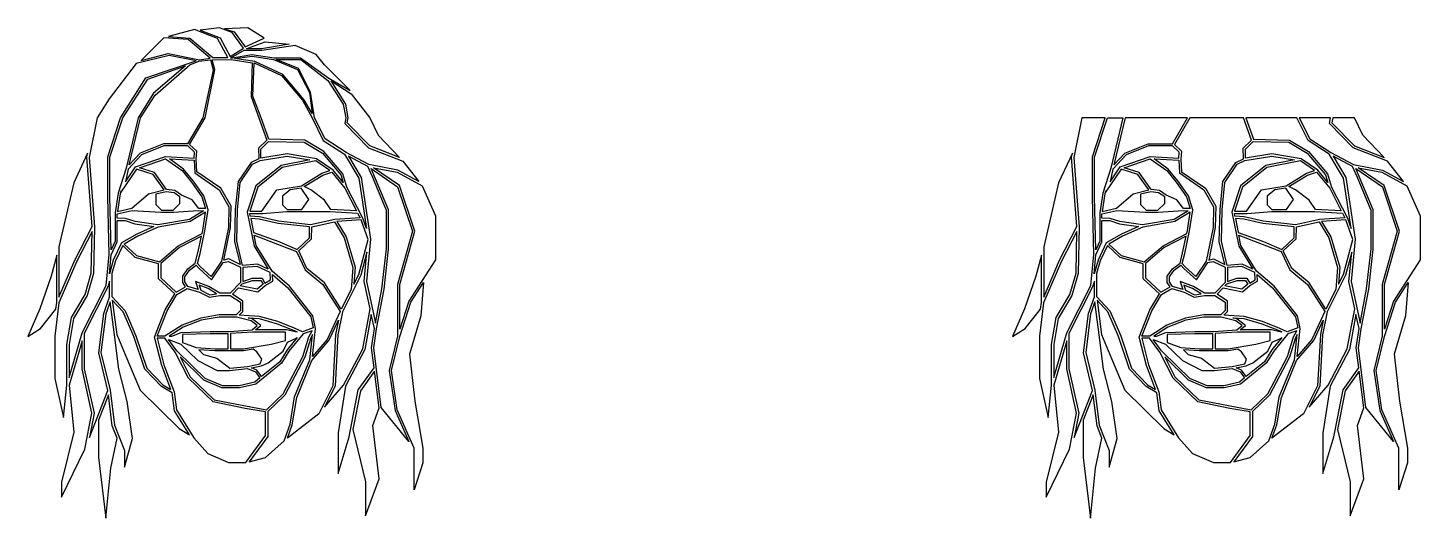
# Model space of a CAD drawing. Header units: inches. Extents: x 2353 to 7560, y 2047 to 3875.
# Drawn here: x 2353 to 4295, y 2057 to 2741 of the extents above; entities that cross this region are included whole.
import ezdxf

# ---------------------------------------------------------------- set-up
doc = ezdxf.new("R2010")
doc.units = ezdxf.units.IN
doc.header["$MEASUREMENT"] = 0
for name, color, linetype in [('Layer1', 2, 'Continuous'), ('Layer2', 3, 'Continuous'), ('Layer3', 4, 'Continuous'), ('Layer4', 5, 'Continuous'), ('offsets', 1, 'Continuous')]:
    doc.layers.add(name, color=color, linetype=linetype)

msp = doc.modelspace()

# ---------------------------------------------------------------- linework, layer by layer
at = {"layer": 'Layer1'}
for points in [[(3790.2, 2335.7), (3784.1, 2299), (3784.1, 2253.3), (3802.2, 2315.7), (3835.7, 2381.5), (3839.8, 2424.6), (3837.9, 2505.4), (3837.9, 2561.1), (3855.9, 2615.2), (3823.3, 2615.2), (3811.8, 2560.1), (3819.4, 2463.4), (3818.1, 2398.3), (3809.2, 2367.5)], [(3883.6, 2615.2), (3867.8, 2550), (3883, 2566.2), (3915.6, 2579.3), (3949.4, 2579.3), (3970.4, 2615.2)], [(4126.4, 2615.2), (4141.1, 2586), (4170.3, 2567.1), (4202.3, 2550.2), (4242.5, 2542.6), (4272.1, 2526.5), (4249.7, 2555), (4201.7, 2573.5), (4168.6, 2607.6), (4170.2, 2615.2)], [(3958.3, 2556.1), (3959.4, 2538.5), (3993.1, 2515.1), (4007, 2491.3), (4006.2, 2462.6), (3996.7, 2415.5), (3982.3, 2394.1), (3967.5, 2407.5), (3963.2, 2412.2), (3966.7, 2426.3), (3973.5, 2457.8), (3977.8, 2487.1), (3971.8, 2506.5), (3957.1, 2527.4), (3943.7, 2543.9), (3923.9, 2558.1)], [(3919.3, 2512.3), (3905, 2508.9), (3905, 2494.5), (3912.8, 2486.7), (3929, 2486.7), (3938.7, 2496), (3938.7, 2505.1), (3930.3, 2510.9)], [(4053.8, 2481.9), (4087.7, 2484.5), (4109.4, 2484.5), (4148.2, 2484.5), (4186.6, 2482.5), (4189.9, 2475.9), (4154.9, 2473.8), (4121, 2466.2), (4076.2, 2471.1), (4049.8, 2477.2), (4036.8, 2478.1), (4036, 2481.9)], [(4101.2, 2428.8), (4113.4, 2403.4), (4138.1, 2383), (4162, 2345.2), (4143.9, 2306.3), (4123.4, 2282.4), (4127.7, 2321.4), (4124.1, 2339.1), (4091.4, 2380.6), (4067, 2401.5), (4044.9, 2437.4), (4042, 2451.7)], [(3843.7, 2398.4), (3843.7, 2366), (3862.1, 2346.4), (3877.3, 2311.5), (3892.3, 2266.3), (3914.6, 2242.9), (3926, 2236.4), (3913.2, 2269.9), (3903.1, 2309.5), (3918.2, 2347.7), (3931.3, 2369.8), (3908.8, 2390.8), (3908.8, 2411.7), (3876.4, 2420.4), (3858.8, 2437.1), (3848.6, 2415.7)], [(4022.8, 2381), (4025.6, 2383.8), (4039.8, 2388.7), (4051.6, 2388.7), (4054.7, 2383.2), (4046.5, 2376.3)], [(4205.6, 2341.3), (4196.5, 2292.1), (4169.5, 2241.2), (4159.3, 2175.9), (4159.3, 2119.2), (4174.8, 2170.4), (4187.5, 2236), (4209.5, 2266.5), (4206, 2294.5), (4209.9, 2321.5)], [(4009, 2314.4), (4009, 2293.4), (4027.2, 2293.4), (4066, 2299.8), (4086.1, 2305), (4086.1, 2316.4), (4040, 2316.4)], [(3784.1, 2242.3), (3790.5, 2176.9), (3773.5, 2107.1), (3773.5, 2086.1), (3805.8, 2153.3), (3815.9, 2203.3), (3802.1, 2265.1), (3802.1, 2304.3)], [(3922.7, 2306.1), (3939.9, 2299.5), (3963.7, 2276.8), (3990.5, 2263.2), (4008, 2263.2), (4033, 2265.6), (4044.1, 2261), (4050, 2252.7), (4043, 2246.7), (4021.3, 2241.7), (3997.8, 2241.7), (3973.8, 2252), (3956.1, 2269), (3934.3, 2290.6)]]:
    msp.add_lwpolyline(points, close=True, dxfattribs=at)
at = {"layer": 'Layer2'}
for points in [[(3840.9, 2560.6), (3859.1, 2615.2), (3880.4, 2615.2), (3863.4, 2545.1), (3852.3, 2510.2), (3848.1, 2483.1), (3848.1, 2443.2), (3842.7, 2431.3), (3840.9, 2505.4)], [(4051.8, 2615.2), (4062.5, 2585.5), (4112.9, 2584.2), (4139.5, 2568.3), (4165.7, 2537.4), (4171.6, 2518.5), (4193.8, 2475.2), (4199.1, 2460.8), (4188.4, 2531.2), (4168.4, 2564.6), (4138.7, 2583.9), (4123, 2615.2)], [(3958.4, 2559.2), (3959.1, 2567.7), (3949.7, 2576.3), (3916.2, 2576.3), (3884.8, 2563.6), (3866.3, 2543.9), (3862.5, 2526.3), (3876.5, 2546.9), (3918.4, 2561.6)], [(4036.3, 2485), (4052.9, 2485), (4073.8, 2514.9), (4108.1, 2520.7), (4136.6, 2538.1), (4147.7, 2541.8), (4128.1, 2555.3), (4081.1, 2546.1), (4047.2, 2518.9)], [(4205.3, 2544.5), (4242.4, 2519.2), (4263.1, 2457.3), (4242.2, 2383.1), (4242.2, 2311), (4230.5, 2263.1), (4238.7, 2207.3), (4258, 2164.1), (4219.5, 2211.3), (4209.1, 2294.5), (4213, 2321.3), (4223.6, 2376.6), (4229.8, 2432.3), (4229.8, 2486.9)], [(3851.2, 2481.7), (3872.1, 2486.2), (3912.1, 2483.6), (3929.7, 2483.6), (3964.3, 2486), (3971.3, 2485.7), (3952, 2473.5), (3907.7, 2466), (3876.3, 2470.6), (3862.6, 2475.1), (3851.2, 2475.3)], [(4104.2, 2429.7), (4122.3, 2446.6), (4122.6, 2463.4), (4154.3, 2470.5), (4167.8, 2448), (4180, 2406.5), (4177.5, 2375.9), (4163.6, 2348.4), (4140.4, 2385.1), (4115.9, 2405.4)], [(3816.2, 2456.8), (3794.7, 2415.4), (3769.8, 2357.5), (3764, 2310.9), (3764, 2251.7), (3776, 2197.6), (3781, 2242.5), (3781, 2299.2), (3787.2, 2336.8), (3806.4, 2368.8), (3815, 2398.8)], [(3968.7, 2450.2), (3938.1, 2434.4), (3911.9, 2412.2), (3911.9, 2392.1), (3933.5, 2372), (3946.3, 2379.5), (3942.4, 2385.7), (3942.4, 2394.4), (3949.7, 2404.9), (3960.1, 2412.7), (3963.7, 2427)], [(4199.6, 2427.8), (4191.1, 2395.9), (4165.3, 2344.8), (4159, 2312.9), (4155, 2240.9), (4140.5, 2212), (4166.8, 2242.5), (4193.5, 2293.1), (4203.9, 2349.1), (4195.7, 2386.9)], [(4026.3, 2406.5), (4026.3, 2387.3), (4039.3, 2391.8), (4053.4, 2391.8), (4057.3, 2385), (4065, 2389.3), (4064.4, 2399.5), (4046.3, 2408.2)], [(3965.4, 2381.8), (3967.8, 2374.8), (3980.3, 2368.5), (3989.6, 2370.1), (3977.7, 2377.2)], [(3927.6, 2232), (3912.7, 2240.5), (3889.5, 2264.7), (3874.4, 2310.4), (3859.5, 2344.6), (3844.3, 2360.9), (3850.4, 2313.3), (3864.4, 2279.8), (3883.2, 2235.6), (3937.6, 2182.3), (3952, 2173.1), (3930.9, 2206.9)], [(3923.5, 2311), (3927.2, 2311), (3940.4, 2316.2), (3980.8, 2317.4), (4007.5, 2317.4), (4039.3, 2319.5), (4046.6, 2325.8), (4038, 2332.2), (4017.3, 2337.4), (3993.5, 2337.4), (3968.4, 2333.1), (3943.3, 2323.5)], [(3938.8, 2281.9), (3953, 2254), (3986.3, 2222.2), (4059.2, 2208.3), (4082.6, 2230.6), (4110, 2282.7), (4118.6, 2309.8), (4123, 2318.5), (4110.4, 2314), (4090.8, 2289.8), (4080.3, 2273.1), (4044.4, 2243.9), (4021.6, 2238.6), (3997.2, 2238.6), (3972.1, 2249.4)], [(3839, 2228.9), (3825.1, 2193.6), (3825.1, 2141.4), (3835.3, 2057), (3842.4, 2126.8), (3851.2, 2168.5), (3844.3, 2186)]]:
    msp.add_lwpolyline(points, close=True, dxfattribs=at)
at = {"layer": 'Layer3'}
for points in [[(3809.9, 2566.3), (3790.6, 2524.5), (3769.9, 2435.6), (3769.9, 2365.4), (3791.9, 2416.7), (3816.3, 2463.7), (3808.7, 2560.3)], [(3974.1, 2488.7), (3965.1, 2489), (3955.6, 2501.1), (3941, 2507.3), (3931.5, 2513.9), (3920, 2515.3), (3903.2, 2539), (3882.3, 2545.7), (3918.4, 2558.3), (3941.6, 2541.7), (3954.7, 2525.5), (3969, 2505.1)], [(4119.8, 2556.8), (4079.8, 2549), (4044.6, 2520.7), (4032.6, 2483.6), (4042, 2436.2), (4054.9, 2415.7), (4061.9, 2404.1), (4046.9, 2411.3), (4025.9, 2409.6), (4017.8, 2443.5), (4019, 2487.1), (4022.7, 2525.3), (4040, 2550.8), (4050.5, 2555.8), (4088.2, 2562.1)], [(4173.7, 2561.8), (4191.3, 2532.2), (4204.4, 2446), (4198.8, 2387), (4211.4, 2329.2), (4220.5, 2377), (4226.7, 2432.5), (4226.7, 2486.3), (4207.9, 2532.1), (4200.6, 2547.6)], [(4111.8, 2519.4), (4137.9, 2535.3), (4150.6, 2539.5), (4168.9, 2517.1), (4185, 2485.6), (4149.1, 2487.5), (4140.5, 2500.4), (4121.3, 2514.8)], [(3851.2, 2472.2), (3862.1, 2472), (3875.6, 2467.6), (3902.1, 2463.7), (3878.3, 2453.3), (3857.2, 2440.8), (3845.7, 2416.8), (3840.3, 2397.8), (3842.8, 2424.2), (3851.2, 2442.5)], [(4041.3, 2455.4), (4076.5, 2442.9), (4102, 2431.8), (4119.2, 2447.9), (4119.2, 2463.3), (4075.7, 2468), (4049.3, 2474.2), (4037.4, 2475)], [(3840.6, 2387.6), (3838.6, 2380.5), (3805.2, 2314.7), (3805.2, 2265.5), (3819.1, 2203.4), (3812.2, 2169.5), (3838.2, 2235.2), (3825.4, 2287.8), (3832.2, 2342.7), (3840.6, 2365.7)], [(3907, 2311), (3921, 2346.4), (3934.4, 2368.9), (3948.7, 2377.3), (3966, 2372.3), (3979.8, 2365.3), (3994.1, 2367.7), (4008.9, 2367.7), (4023.3, 2358.1), (4023.3, 2346.5), (4016.9, 2340.5), (3993.2, 2340.5), (3967.6, 2336.1), (3941.9, 2326.3), (3917.8, 2311)], [(4278.4, 2385.6), (4274.6, 2339.2), (4258.9, 2285.6), (4266.2, 2220.3), (4277.6, 2154.8), (4277.6, 2134.2), (4265.6, 2096.6), (4265.6, 2154.5), (4241.7, 2208.2), (4233.6, 2263), (4245.2, 2310.4), (4260.8, 2358.4)], [(4034, 2336.4), (4049.2, 2335.5), (4074.2, 2328.2), (4098.2, 2318.7), (4102.2, 2316.9), (4099.5, 2316.9), (4087.8, 2319.5), (4044.1, 2319.5), (4051.5, 2325.9), (4039.4, 2335)], [(4035, 2135.7), (4058, 2141.5), (4083.9, 2164.8), (4092.3, 2188.2), (4098.6, 2226.2), (4119.9, 2278), (4123.7, 2313.2), (4121.4, 2308.7), (4112.8, 2281.5), (4085.1, 2228.7), (4061.2, 2205.9), (4061.2, 2171.1)], [(4008.3, 2266.3), (4033, 2268.7), (4050.6, 2272.4), (4052.9, 2279), (4045.9, 2288.8), (4040.7, 2292.5), (4027.5, 2290.3), (3987.2, 2290.3), (3965, 2291.9), (3971.3, 2285.4), (3989.9, 2280.3)]]:
    msp.add_lwpolyline(points, close=True, dxfattribs=at)
at = {"layer": 'Layer4'}
for points in [[(4022.4, 2410.8), (4014.7, 2443.1), (4015.9, 2487.3), (4019.7, 2526.4), (4037.9, 2553.2), (4048.5, 2558.2), (4048.2, 2573.2), (4059.7, 2584.4), (4048.5, 2615.2), (3974, 2615.2), (3952.2, 2578.1), (3962.3, 2568.9), (3961.3, 2557.5), (3962.4, 2540.1), (3995.5, 2517.2), (4010.1, 2492.1), (4009.3, 2462.3), (4000.1, 2417), (4006.8, 2418.5)], [(4173.4, 2615.2), (4172, 2608.6), (4203.4, 2576.1), (4244.8, 2560.2), (4215, 2591.3), (4203.4, 2615.2)], [(4051.6, 2559.1), (4051.3, 2571.9), (4062.1, 2582.4), (4112, 2581.2), (4137.5, 2565.9), (4162.9, 2535.9), (4166.3, 2525.1), (4152.2, 2542.4), (4129, 2558.4), (4088.2, 2565.2)], [(4208.8, 2545.8), (4241.5, 2539.7), (4276.7, 2520.5), (4295.1, 2478.5), (4295.1, 2417.1), (4258, 2359.7), (4245.3, 2320.5), (4245.3, 2382.7), (4266.3, 2457.4), (4245, 2521.1)], [(3851.5, 2484.9), (3871.3, 2489.2), (3894.6, 2509.6), (3916.6, 2514.8), (3901.3, 2536.4), (3878.1, 2543.8), (3856.2, 2511.5), (3856.7, 2513.7), (3855.3, 2509.5)], [(4092.3, 2514.9), (4081.9, 2506.3), (4081.9, 2493.9), (4088.3, 2487.5), (4108.6, 2487.5), (4118.6, 2501.3), (4107.9, 2517.5)], [(3974.2, 2483.9), (3953.1, 2470.6), (3908.1, 2463), (3879.7, 2450.5), (3860.9, 2439.4), (3877.9, 2423.2), (3910, 2414.6), (3936.4, 2437), (3969.5, 2454.1), (3970.4, 2458.3)], [(4157.7, 2470.9), (4170.7, 2449.2), (4183.1, 2406.9), (4181.2, 2383.2), (4188.2, 2397), (4201.3, 2445.9), (4191.3, 2472.9)], [(3766.8, 2424), (3758.9, 2394.6), (3743.1, 2349.1), (3726.4, 2310.5), (3744, 2321.6), (3765.6, 2348.4), (3766.8, 2358)], [(3999, 2413.6), (4006.4, 2415.2), (4023.2, 2407), (4023.2, 2385.8), (4008.7, 2370.8), (3994.4, 2370.8), (3979.1, 2380), (3960.3, 2387), (3964.1, 2376), (3949.5, 2380.3), (3945.5, 2386.6), (3945.5, 2393.5), (3951.9, 2402.8), (3961.3, 2409.7), (3965.3, 2405.3), (3982.9, 2389.4)], [(4011.7, 2369.5), (4020.3, 2378.3), (4047.3, 2372.9), (4057.6, 2381.6), (4068.1, 2387.6), (4067.6, 2397), (4089.1, 2378.4), (4121.2, 2337.8), (4124.4, 2322.3), (4109.6, 2317), (4099.4, 2321.5), (4075.2, 2331.1), (4049.7, 2338.5), (4021.2, 2340.3), (4026.4, 2345.2), (4026.4, 2359.8)], [(3841.4, 2358.9), (3835.3, 2341.9), (3828.5, 2288), (3841.3, 2235.4), (3847.3, 2186.8), (3861.2, 2151.3), (3861.2, 2128.1), (3872.6, 2168), (3864.8, 2219.5), (3853.3, 2264.8), (3847.4, 2312.7)], [(4122.7, 2276.8), (4146.6, 2304.6), (4159.8, 2333.1), (4155.9, 2313.3), (4151.9, 2241.7), (4132.4, 2202.6), (4088.4, 2168.4), (4095.3, 2187.4), (4101.6, 2225.4)], [(3942.2, 2313.2), (3942.2, 2301.9), (3961.4, 2295.2), (3987.3, 2293.4), (4006, 2293.4), (4006, 2314.3), (3980.8, 2314.3)], [(3917.4, 2307.9), (3906.7, 2307.9), (3916.2, 2270.8), (3930.5, 2233.4), (3933.9, 2207.9), (3958.2, 2169.1), (3977.6, 2147.4), (4006.6, 2134.6), (4030.4, 2134.6), (4058.1, 2172.1), (4058.1, 2205.3), (4029.7, 2209.8), (3984.8, 2219.4), (3950.5, 2252.2), (3931.8, 2288.7)], [(4052.4, 2254.7), (4046.1, 2263.5), (4038.4, 2266.7), (4052.3, 2269.6), (4061.7, 2273.7), (4082.6, 2289.9), (4088.8, 2302.6), (4100.1, 2307.5), (4102.3, 2308.9), (4088.3, 2291.6), (4078, 2275.1)], [(4190.4, 2234.7), (4180, 2180.7), (4197.7, 2107.8), (4197.7, 2060.5), (4216.7, 2112), (4207.7, 2186.4), (4216.5, 2210.8), (4210.1, 2262)]]:
    msp.add_lwpolyline(points, close=True, dxfattribs=at)
at = {"layer": 'offsets'}
for points in [[(2653.5, 2712.4), (2637.7, 2734.4), (2620.2, 2740.7), (2593, 2737.8), (2621.1, 2726.9), (2634.7, 2700.8)], [(2682.5, 2726.4), (2659.8, 2740.9), (2627.1, 2739.7), (2640.4, 2735.4), (2655.8, 2714.4)], [(2548.6, 2705.2), (2592.2, 2696.3), (2607, 2698.6), (2576.4, 2724.4), (2542.6, 2727.1), (2510.8, 2695.2)], [(2631.7, 2699.3), (2617.3, 2726.1), (2585.2, 2738.8), (2548.7, 2729), (2578.8, 2726.6), (2610.8, 2699.5)], [(2683.6, 2721.3), (2717.4, 2718), (2678.6, 2711.4), (2657.5, 2711.4), (2663.3, 2713.9)], [(2482.1, 2615.2), (2517.4, 2671.3), (2587.4, 2695), (2549.7, 2702.3), (2503.9, 2691.1), (2466.2, 2641.7), (2449.5, 2615.2), (2438, 2560.1), (2445.6, 2463.4), (2444.3, 2398.3), (2435.4, 2367.5), (2416.4, 2335.7), (2410.3, 2299), (2410.3, 2253.3), (2428.4, 2315.7), (2461.9, 2381.5), (2466, 2424.6), (2464.1, 2505.4), (2464.1, 2561.1)], [(2665, 2703.9), (2696.3, 2699), (2733.1, 2699), (2772.5, 2670.6), (2802.3, 2653.3), (2766.5, 2689.1), (2755, 2703.9), (2725.5, 2716.4), (2679, 2709.3), (2653.8, 2709.3), (2635.6, 2698.6)], [(2749.2, 2621.2), (2737.9, 2640.9), (2708.6, 2675.7), (2669.3, 2694), (2640.8, 2698), (2665.8, 2701.6), (2695.2, 2696.6), (2728.7, 2683), (2745.4, 2650.9)], [(2485.3, 2615.2), (2520, 2669.4), (2572.7, 2687.9), (2528.1, 2649.9), (2506.7, 2615.2), (2489.6, 2545.1), (2478.6, 2510.2), (2474.3, 2483.1), (2474.3, 2443.2), (2468.9, 2431.3), (2467.2, 2505.4), (2467.2, 2560.6)], [(2596.7, 2615.2), (2575.6, 2579.3), (2541.8, 2579.3), (2509.3, 2566.2), (2494, 2550), (2509.8, 2615.2), (2530.1, 2647.2), (2578.5, 2689.3), (2591.4, 2694.3), (2607.6, 2696.3), (2611.4, 2681.7)], [(2674.7, 2615.2), (2685.9, 2584.4), (2674.4, 2573.2), (2674.7, 2558.2), (2664.1, 2553.2), (2645.9, 2526.4), (2642.1, 2487.3), (2640.9, 2443.1), (2648.7, 2410.8), (2633, 2418.5), (2626.3, 2417), (2635.5, 2462.3), (2636.3, 2492.1), (2621.7, 2517.2), (2588.6, 2540.1), (2587.5, 2557.5), (2588.5, 2568.9), (2578.4, 2578.1), (2600.2, 2615.2), (2613.6, 2682.5), (2610, 2696.2), (2636.1, 2696.5), (2665.6, 2692.2), (2664.3, 2645.3)], [(2749.2, 2615.2), (2764.9, 2583.9), (2794.6, 2564.6), (2814.6, 2531.2), (2825.3, 2460.8), (2820, 2475.2), (2797.8, 2518.5), (2791.9, 2537.4), (2765.7, 2568.3), (2739.1, 2584.2), (2688.7, 2585.5), (2678, 2615.2), (2666.6, 2645.8), (2668.3, 2692), (2706.7, 2674.5), (2735.9, 2639.8)], [(2796.4, 2615.2), (2794.8, 2607.6), (2827.9, 2573.5), (2876, 2555), (2898.3, 2526.5), (2868.7, 2542.6), (2828.5, 2550.2), (2796.6, 2567.1), (2767.3, 2586), (2752.6, 2615.2), (2747.2, 2651.3), (2730.3, 2684.4), (2698.9, 2696.8), (2733.6, 2696.8), (2771, 2667.5), (2792.5, 2634.4)], [(2829.6, 2615.2), (2841.2, 2591.3), (2871, 2560.2), (2829.6, 2576.1), (2798.2, 2608.6), (2799.6, 2615.2), (2796.3, 2634.4), (2775.7, 2667.2), (2803.6, 2648.9)], [(2436.1, 2566.3), (2416.8, 2524.5), (2396.1, 2435.6), (2396.1, 2365.4), (2418.1, 2416.7), (2442.5, 2463.7), (2434.9, 2560.3)], [(2584.6, 2559.2), (2585.3, 2567.7), (2575.9, 2576.3), (2542.4, 2576.3), (2511, 2563.6), (2492.5, 2543.9), (2488.7, 2526.3), (2502.7, 2546.9), (2544.6, 2561.6)], [(2677.8, 2559.1), (2677.5, 2571.9), (2688.3, 2582.4), (2738.2, 2581.2), (2763.7, 2565.9), (2789.2, 2535.9), (2792.5, 2525.1), (2778.4, 2542.4), (2755.2, 2558.4), (2714.4, 2565.2)], [(2600.4, 2488.7), (2591.3, 2489), (2581.8, 2501.1), (2567.2, 2507.3), (2557.7, 2513.9), (2546.2, 2515.3), (2529.4, 2539), (2508.6, 2545.7), (2544.6, 2558.3), (2567.8, 2541.7), (2580.9, 2525.5), (2595.2, 2505.1)], [(2584.5, 2556.1), (2585.6, 2538.5), (2619.4, 2515.1), (2633.2, 2491.3), (2632.4, 2462.6), (2622.9, 2415.5), (2608.6, 2394.1), (2593.7, 2407.5), (2589.4, 2412.2), (2592.9, 2426.3), (2599.7, 2457.8), (2604.1, 2487.1), (2598, 2506.5), (2583.4, 2527.4), (2569.9, 2543.9), (2550.1, 2558.1)], [(2746, 2556.8), (2706, 2549), (2670.8, 2520.7), (2658.8, 2483.6), (2668.2, 2436.2), (2681.1, 2415.7), (2688.1, 2404.1), (2673.1, 2411.3), (2652.1, 2409.6), (2644, 2443.5), (2645.2, 2487.1), (2648.9, 2525.3), (2666.2, 2550.8), (2676.8, 2555.8), (2714.4, 2562.1)], [(2662.5, 2485), (2679.1, 2485), (2700.1, 2514.9), (2734.3, 2520.7), (2762.8, 2538.1), (2773.9, 2541.8), (2754.3, 2555.3), (2707.4, 2546.1), (2673.4, 2518.9)], [(2799.9, 2561.8), (2817.5, 2532.2), (2830.7, 2446), (2825, 2387), (2837.6, 2329.2), (2846.7, 2377), (2852.9, 2432.5), (2852.9, 2486.3), (2834.1, 2532.1), (2826.8, 2547.6)], [(2835, 2545.8), (2867.7, 2539.7), (2902.9, 2520.5), (2921.3, 2478.5), (2921.3, 2417.1), (2884.2, 2359.7), (2871.5, 2320.5), (2871.5, 2382.7), (2892.5, 2457.4), (2871.2, 2521.1)], [(2477.8, 2484.9), (2497.5, 2489.2), (2520.8, 2509.6), (2542.8, 2514.8), (2527.5, 2536.4), (2504.3, 2543.8), (2482.4, 2511.5), (2482.9, 2513.7), (2481.6, 2509.5)], [(2738, 2519.4), (2764.1, 2535.3), (2776.8, 2539.5), (2795.1, 2517.1), (2811.2, 2485.6), (2775.3, 2487.5), (2766.7, 2500.4), (2747.5, 2514.8)], [(2831.5, 2544.5), (2868.6, 2519.2), (2889.3, 2457.3), (2868.4, 2383.1), (2868.4, 2311), (2856.7, 2263.1), (2864.9, 2207.3), (2884.2, 2164.1), (2845.7, 2211.3), (2835.3, 2294.5), (2839.2, 2321.3), (2849.8, 2376.6), (2856, 2432.3), (2856, 2486.9)], [(2545.5, 2512.3), (2531.2, 2508.9), (2531.2, 2494.5), (2539, 2486.7), (2555.3, 2486.7), (2564.9, 2496), (2564.9, 2505.1), (2556.6, 2510.9)], [(2718.6, 2514.9), (2708.1, 2506.3), (2708.1, 2493.9), (2714.5, 2487.5), (2734.8, 2487.5), (2744.8, 2501.3), (2734.1, 2517.5)], [(2477.4, 2472.2), (2488.3, 2472), (2501.8, 2467.6), (2528.4, 2463.7), (2504.5, 2453.3), (2483.4, 2440.8), (2471.9, 2416.8), (2466.5, 2397.8), (2469.1, 2424.2), (2477.4, 2442.5)], [(2477.4, 2481.7), (2498.3, 2486.2), (2538.4, 2483.6), (2555.9, 2483.6), (2590.5, 2486), (2597.5, 2485.7), (2578.2, 2473.5), (2533.9, 2466), (2502.5, 2470.6), (2488.8, 2475.1), (2477.4, 2475.3)], [(2600.5, 2483.9), (2579.3, 2470.6), (2534.3, 2463), (2505.9, 2450.5), (2487.1, 2439.4), (2504.1, 2423.2), (2536.2, 2414.6), (2562.6, 2437), (2595.7, 2454.1), (2596.6, 2458.3)], [(2680, 2481.9), (2713.9, 2484.5), (2735.6, 2484.5), (2774.4, 2484.5), (2812.8, 2482.5), (2816.2, 2475.9), (2781.1, 2473.8), (2747.2, 2466.2), (2702.4, 2471.1), (2676, 2477.2), (2663, 2478.1), (2662.2, 2481.9)], [(2667.5, 2455.4), (2702.7, 2442.9), (2728.3, 2431.8), (2745.4, 2447.9), (2745.4, 2463.3), (2701.9, 2468), (2675.6, 2474.2), (2663.6, 2475)], [(2730.5, 2429.7), (2748.5, 2446.6), (2748.8, 2463.4), (2780.5, 2470.5), (2794, 2448), (2806.2, 2406.5), (2803.7, 2375.9), (2789.9, 2348.4), (2766.6, 2385.1), (2742.1, 2405.4)], [(2783.9, 2470.9), (2796.9, 2449.2), (2809.3, 2406.9), (2807.4, 2383.2), (2814.4, 2397), (2827.5, 2445.9), (2817.5, 2472.9)], [(2442.4, 2456.8), (2420.9, 2415.4), (2396.1, 2357.5), (2390.2, 2310.9), (2390.2, 2251.7), (2402.3, 2197.6), (2407.2, 2242.5), (2407.2, 2299.2), (2413.5, 2336.8), (2432.6, 2368.8), (2441.2, 2398.8)], [(2594.9, 2450.2), (2564.3, 2434.4), (2538.1, 2412.2), (2538.1, 2392.1), (2559.7, 2372), (2572.5, 2379.5), (2568.7, 2385.7), (2568.7, 2394.4), (2575.9, 2404.9), (2586.3, 2412.7), (2589.9, 2427)], [(2727.4, 2428.8), (2739.6, 2403.4), (2764.3, 2383), (2788.3, 2345.2), (2770.2, 2306.3), (2749.7, 2282.4), (2753.9, 2321.4), (2750.3, 2339.1), (2717.6, 2380.6), (2693.3, 2401.5), (2671.1, 2437.4), (2668.2, 2451.7)], [(2469.9, 2398.4), (2469.9, 2366), (2488.3, 2346.4), (2503.5, 2311.5), (2518.5, 2266.3), (2540.8, 2242.9), (2552.3, 2236.4), (2539.4, 2269.9), (2529.3, 2309.5), (2544.4, 2347.7), (2557.5, 2369.8), (2535, 2390.8), (2535, 2411.7), (2502.6, 2420.4), (2485, 2437.1), (2474.8, 2415.7)], [(2393, 2424), (2385.1, 2394.6), (2369.4, 2349.1), (2352.7, 2310.5), (2370.2, 2321.6), (2391.8, 2348.4), (2393, 2358)], [(2625.3, 2413.6), (2632.6, 2415.2), (2649.4, 2407), (2649.4, 2385.8), (2634.9, 2370.8), (2620.6, 2370.8), (2605.3, 2380), (2586.5, 2387), (2590.3, 2376), (2575.7, 2380.3), (2571.7, 2386.6), (2571.7, 2393.5), (2578.1, 2402.8), (2587.5, 2409.7), (2591.5, 2405.3), (2609.1, 2389.4)], [(2825.8, 2427.8), (2817.3, 2395.9), (2791.5, 2344.8), (2785.2, 2312.9), (2781.2, 2240.9), (2766.7, 2212), (2793, 2242.5), (2819.8, 2293.1), (2830.2, 2349.1), (2821.9, 2386.9)], [(2638, 2369.5), (2646.5, 2378.3), (2673.5, 2372.9), (2683.8, 2381.6), (2694.4, 2387.6), (2693.8, 2397), (2715.3, 2378.4), (2747.4, 2337.8), (2750.6, 2322.3), (2735.8, 2317), (2725.6, 2321.5), (2701.4, 2331.1), (2675.9, 2338.5), (2647.4, 2340.3), (2652.6, 2345.2), (2652.6, 2359.8)], [(2652.5, 2406.5), (2652.5, 2387.3), (2665.5, 2391.8), (2679.6, 2391.8), (2683.5, 2385), (2691.2, 2389.3), (2690.6, 2399.5), (2672.5, 2408.2)], [(2466.8, 2387.6), (2464.8, 2380.5), (2431.4, 2314.7), (2431.4, 2265.5), (2445.3, 2203.4), (2438.5, 2169.5), (2464.4, 2235.2), (2451.6, 2287.8), (2458.5, 2342.7), (2466.8, 2365.7)], [(2533.2, 2311), (2547.2, 2346.4), (2560.6, 2368.9), (2574.9, 2377.3), (2592.2, 2372.3), (2606, 2365.3), (2620.3, 2367.7), (2635.1, 2367.7), (2649.5, 2358.1), (2649.5, 2346.5), (2643.1, 2340.5), (2619.4, 2340.5), (2593.8, 2336.1), (2568.1, 2326.3), (2544, 2311)], [(2591.6, 2381.8), (2594, 2374.8), (2606.5, 2368.5), (2615.8, 2370.1), (2604, 2377.2)], [(2649, 2381), (2651.8, 2383.8), (2666, 2388.7), (2677.8, 2388.7), (2681, 2383.2), (2672.7, 2376.3)], [(2904.7, 2385.6), (2900.8, 2339.2), (2885.1, 2285.6), (2892.4, 2220.3), (2903.8, 2154.8), (2903.8, 2134.2), (2891.8, 2096.6), (2891.8, 2154.5), (2867.9, 2208.2), (2859.8, 2263), (2871.4, 2310.4), (2887, 2358.4)], [(2467.7, 2358.9), (2461.5, 2341.9), (2454.7, 2288), (2467.5, 2235.4), (2473.6, 2186.8), (2487.4, 2151.3), (2487.4, 2128.1), (2498.8, 2168), (2491, 2219.5), (2479.5, 2264.8), (2473.6, 2312.7)], [(2553.8, 2232), (2538.9, 2240.5), (2515.8, 2264.7), (2500.6, 2310.4), (2485.7, 2344.6), (2470.5, 2360.9), (2476.6, 2313.3), (2490.6, 2279.8), (2509.4, 2235.6), (2563.8, 2182.3), (2578.2, 2173.1), (2557.1, 2206.9)], [(2549.7, 2311), (2553.4, 2311), (2566.6, 2316.2), (2607, 2317.4), (2633.7, 2317.4), (2665.5, 2319.5), (2672.8, 2325.8), (2664.2, 2332.2), (2643.6, 2337.4), (2619.7, 2337.4), (2594.6, 2333.1), (2569.5, 2323.5)], [(2660.2, 2336.4), (2675.4, 2335.5), (2700.4, 2328.2), (2724.4, 2318.7), (2728.4, 2316.9), (2725.7, 2316.9), (2714.1, 2319.5), (2670.3, 2319.5), (2677.7, 2325.9), (2665.6, 2335)], [(2748.9, 2276.8), (2772.8, 2304.6), (2786, 2333.1), (2782.1, 2313.3), (2778.1, 2241.7), (2758.6, 2202.6), (2714.7, 2168.4), (2721.5, 2187.4), (2727.8, 2225.4)], [(2831.8, 2341.3), (2822.7, 2292.1), (2795.7, 2241.2), (2785.5, 2175.9), (2785.5, 2119.2), (2801, 2170.4), (2813.7, 2236), (2835.7, 2266.5), (2832.2, 2294.5), (2836.2, 2321.5)], [(2565, 2281.9), (2579.2, 2254), (2612.5, 2222.2), (2685.4, 2208.3), (2708.8, 2230.6), (2736.2, 2282.7), (2744.8, 2309.8), (2749.2, 2318.5), (2736.6, 2314), (2717, 2289.8), (2706.6, 2273.1), (2670.6, 2243.9), (2647.8, 2238.6), (2623.4, 2238.6), (2598.3, 2249.4)], [(2568.5, 2313.2), (2568.5, 2301.9), (2587.7, 2295.2), (2613.5, 2293.4), (2632.2, 2293.4), (2632.2, 2314.3), (2607, 2314.3)], [(2635.3, 2314.4), (2635.3, 2293.4), (2653.4, 2293.4), (2692.2, 2299.8), (2712.3, 2305), (2712.3, 2316.4), (2666.2, 2316.4)], [(2661.2, 2135.7), (2684.2, 2141.5), (2710.1, 2164.8), (2718.5, 2188.2), (2724.8, 2226.2), (2746.1, 2278), (2749.9, 2313.2), (2747.6, 2308.7), (2739.1, 2281.5), (2711.3, 2228.7), (2687.4, 2205.9), (2687.4, 2171.1)], [(2410.3, 2242.3), (2416.7, 2176.9), (2399.7, 2107.1), (2399.7, 2086.1), (2432, 2153.3), (2442.1, 2203.3), (2428.3, 2265.1), (2428.3, 2304.3)], [(2543.7, 2307.9), (2532.9, 2307.9), (2542.4, 2270.8), (2556.7, 2233.4), (2560.1, 2207.9), (2584.4, 2169.1), (2603.8, 2147.4), (2632.8, 2134.6), (2656.6, 2134.6), (2684.3, 2172.1), (2684.3, 2205.3), (2655.9, 2209.8), (2611, 2219.4), (2576.7, 2252.2), (2558, 2288.7)], [(2548.9, 2306.1), (2566.1, 2299.5), (2589.9, 2276.8), (2616.7, 2263.2), (2634.2, 2263.2), (2659.2, 2265.6), (2670.3, 2261), (2676.2, 2252.7), (2669.2, 2246.7), (2647.5, 2241.7), (2624, 2241.7), (2600.1, 2252), (2582.3, 2269), (2560.5, 2290.6)], [(2634.5, 2266.3), (2659.3, 2268.7), (2676.8, 2272.4), (2679.1, 2279), (2672.1, 2288.8), (2666.9, 2292.5), (2653.7, 2290.3), (2613.4, 2290.3), (2591.2, 2291.9), (2597.5, 2285.4), (2616.1, 2280.3)], [(2678.6, 2254.7), (2672.3, 2263.5), (2664.6, 2266.7), (2678.5, 2269.6), (2688, 2273.7), (2708.8, 2289.9), (2715, 2302.6), (2726.3, 2307.5), (2728.5, 2308.9), (2714.5, 2291.6), (2704.2, 2275.1)], [(2816.6, 2234.7), (2806.2, 2180.7), (2823.9, 2107.8), (2823.9, 2060.5), (2843, 2112), (2834, 2186.4), (2842.7, 2210.8), (2836.3, 2262)], [(2465.2, 2228.9), (2451.3, 2193.6), (2451.3, 2141.4), (2461.5, 2057), (2468.6, 2126.8), (2477.4, 2168.5), (2470.5, 2186)]]:
    msp.add_lwpolyline(points, close=True, dxfattribs=at)

doc.saveas('drawing.dxf')
